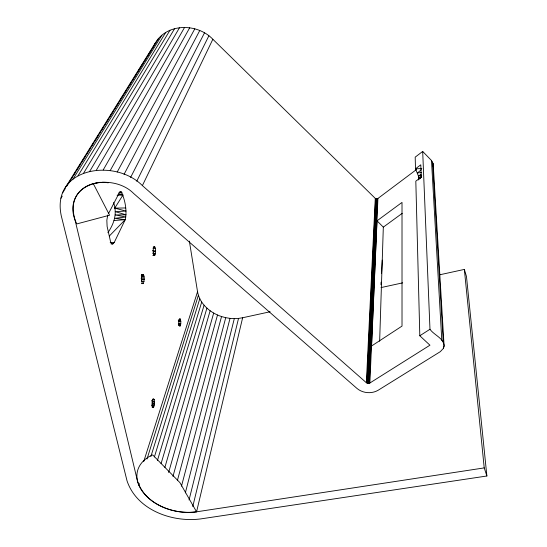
<?xml version="1.0" encoding="UTF-8"?>
<svg xmlns="http://www.w3.org/2000/svg" width="547" height="547" viewBox="0 0 547 547"><rect width="100%" height="100%" fill="white"/><g stroke="black" fill="none" stroke-linecap="round" stroke-linejoin="round"><path stroke-width="0.82" d="M379.645 341.246L383.317 227.135L377.027 220.824L402.011 202.411L402.018 326.094L371.584 345.991L377.027 220.824M439.35 274.868L464.355 269.418L466.475 276.502L486.885 475.999L200.612 518.925C172.114 522.624 136.764 510.03 127.02 480.799L61.243 215.709C51.083 167.409 114.925 157.864 142.391 185.604L366.353 382.715L368.719 383.392L369.334 383.256L377.512 198.773L416.623 169.44M369.334 383.256L369.875 383.003L377.915 198.54M368.069 383.406L376.562 198.93L375.276 198.383L212.851 39.268C197.809 23.412 167.881 22.748 155.697 42.386L65.271 187.765M368.719 383.392L377.047 198.903L377.512 198.773M366.846 383.05L375.645 198.664M367.427 383.29L376.083 198.848M366.353 382.715L375.276 198.383M380.965 284.707L381.102 282.163M381.546 273.678L382.25 260.105M152.955 253.767L155.457 253.493L155.41 248.447L154.931 247.094L154.117 246.676C152.777 249.288 152.9 252.605 154.008 255.292L154.671 255.497L155.457 253.493L153.064 253.008M154.466 404.424L154.247 399.488L153.201 398.572L152.292 401.163L152.134 405.129L152.647 407.228L153.29 407.679L154.466 404.424L152.004 404.377M418.564 179.484L418.462 176.134L415.494 168.797L415.194 157.139L422.687 151.437L431.48 160.483L433.156 163.649L444.109 346.272L443.473 348.316L440.294 351.673L378.121 390.271C371.639 394.038 362.887 393.314 357.109 388.548L133.68 193.508C113.824 173.214 66.59 180.421 73.968 215.532L137.516 481.155C145.208 504.71 173.686 514.843 196.564 511.821L484.218 467.904L486.885 475.999M111.123 244.017L112.744 244.003L114.214 242.499L125.236 219.668C127.205 210.499 125.092 200.291 121.407 191.942L119.93 191.915L119.26 192.831L108.525 213.576M107.759 215.06L106.843 220.256L107.109 226.424L110.528 241.569L111.198 242.977L112.744 244.003M196.564 511.821L179.901 482.604L152.654 454.885A43.91 29.559 14.3 0 0 143.034 492.259A43.91 29.559 14.3 0 0 196.564 511.821L242.636 317.752L270.143 311.756M192.763 506.556L238.526 318.409L242.636 317.752M189.057 499.965L234.301 318.614L238.526 318.409M185.337 492.902L230.013 318.368L234.301 318.614M181.488 486.194L225.74 317.677L230.013 318.368M432.923 166.575L433.156 163.649M177.351 480.683L221.549 316.549C210.212 312.877 199.689 303.879 197.542 291.715L189.358 241.097M172.975 476.389L217.508 315.004M168.64 472.512L213.679 313.069M164.879 467.432L210.13 310.764M161.064 463.665L206.916 308.139M157.468 460.417L204.086 305.226M154.398 456.923L201.699 302.081M150.89 456.492L199.792 298.737M138.822 485.121L139.328 483.493M146.999 459.049L198.397 295.264M143.697 461.647L197.542 291.715M107.896 232.701C114.268 223.354 117.386 213.426 113.571 202.534M142.391 185.604L212.851 39.268M136.764 181.207L208.865 35.828M130.61 177.426L204.475 32.902M124.046 174.356L199.751 30.55M155.697 42.386L152.606 47.979M117.195 172.045L194.8 28.82M110.214 170.561L189.713 27.747M103.226 169.912L184.592 27.35M96.381 170.131L179.532 27.637M89.811 171.19L174.637 28.601M83.65 173.078L170.001 30.222M78.016 175.744L165.714 32.464M60.922 198.267L62.269 196.086M73.018 179.129L161.857 35.275M62.645 192.831L65.346 188.483M66.693 186.308L68.047 184.141M68.943 182.691L69.845 181.242M71.643 178.343L72.546 176.893M73.893 174.725L75.24 172.551M76.594 170.377L77.941 168.202M79.288 166.035L80.641 163.861M81.537 162.411L83.335 159.512M84.238 158.062L85.141 156.62M86.939 153.721L87.835 152.271M89.188 150.097L90.535 147.929M91.882 145.755L93.236 143.581M94.583 141.406L95.93 139.232M96.833 137.789L98.631 134.89M99.533 133.441L100.429 131.991M101.783 129.817L103.13 127.649M104.477 125.475L105.831 123.301M107.178 121.126L108.525 118.959M109.427 117.509L111.226 114.61M112.128 113.161L113.024 111.711M114.822 108.819L115.725 107.369M117.072 105.195L118.425 103.021M119.772 100.853L121.119 98.679M122.022 97.229L123.82 94.33M124.716 92.881L126.521 89.988M127.417 88.539L128.319 87.089M129.666 84.915L131.013 82.741M132.367 80.573L133.714 78.399M135.061 76.224L136.415 74.05M137.311 72.607L139.116 69.708M140.011 68.259L143.608 62.467M144.962 60.293L146.309 58.119M147.656 55.944L149.01 53.777M149.905 52.327L151.704 49.428M68.744 183.163L158.493 38.605M109.386 235.962L125.236 219.668L114.767 218.342L125.824 216.988L115.198 214.944L126.042 214.793L115.219 211.641L126.029 211.053L114.74 208.127L122.979 195.012L118.241 194.233M418.277 179.956L421.231 177.125L420.787 164.811L415.494 168.797L421.84 168.572M421.347 169.652L417.498 172.968L421.436 172.455M419.795 178.425L421.648 176.838M421.128 174.137L418.462 176.134L421.689 175.327M421.231 177.125L415.816 181.16L419.809 335.769L429.949 345.198L369.875 383.003M383.317 227.135L402.236 213.323M419.809 335.769L429.976 329.26L422.687 151.437M418.715 178.007L421.409 176.36M380.999 287.585L402.674 282.861M93.25 183.587L109.598 215.197L76.86 223.908A38.153 30.632 26.1 0 1 93.25 183.587L99.704 182.349L107.014 182.418L102.268 182.26M178.404 321.78L180.811 321.294L180.237 318.6L179.601 318.566L178.855 321.957L178.985 324.891L179.929 326.456L180.77 323.879L180.811 321.294L178.377 321.068M153.235 247.306L154.931 247.094L153.249 247.039M178.308 324.139L180.77 323.879L178.377 323.653M114.008 220.516L125.236 219.668M141.577 277.021L144.107 276.85L144.264 279.202L143.389 283.613L141.68 283.613M97.065 182.766L95.875 183.019M376.562 198.93L377.047 198.903M178.26 320.118L180.654 319.995L178.992 319.804M141.276 275.674L143.786 275.544L144.107 276.85L141.714 276.666M117.099 195.19L122.979 195.012M153.194 251.353L155.635 251.285L152.551 250.355M141.721 279.264L144.264 279.202L141.105 278.69M141.516 281.582L144.073 281.534L141.57 281.008M119.711 191.97L121.407 191.942M118.733 192.927L122.111 192.865M114.74 208.127L125.598 207.956M110.186 242.533L114.214 242.499M111.096 243.579L113.516 243.552M152.1 401.395L154.555 401.395L151.41 400.671M178.801 325.629L180.407 325.636L178.835 325.492M151.738 405.888L154.206 405.929L151.813 405.498M152.962 248.4L155.41 248.447M153.495 254.752L155.109 254.786M152.1 403.207L154.562 403.255L152.107 402.79M152.121 407.077L153.769 407.112L152.189 406.886M153.03 253.398L155.457 253.493M152.599 399.413L154.247 399.488M101.058 182.377L104.648 182.568M142.152 275.414L143.786 275.544L143.307 274.601L142.603 274.553C141.235 277.267 141.167 280.816 142.48 283.585L143.389 283.613L141.796 283.305M105.968 182.527L108.258 182.807M221.549 316.549L225.74 317.677M429.976 329.26C433.935 335.126 444.13 338.19 444.109 346.272M464.355 269.418L484.218 467.904M432.561 161.967L443.248 342.155M443.371 346.613L443.473 348.316M431.48 160.483L441.798 340.357M143.307 274.601L141.611 274.621L143.307 274.601M154.671 255.497L153.037 255.504L154.671 255.497"/></g></svg>
